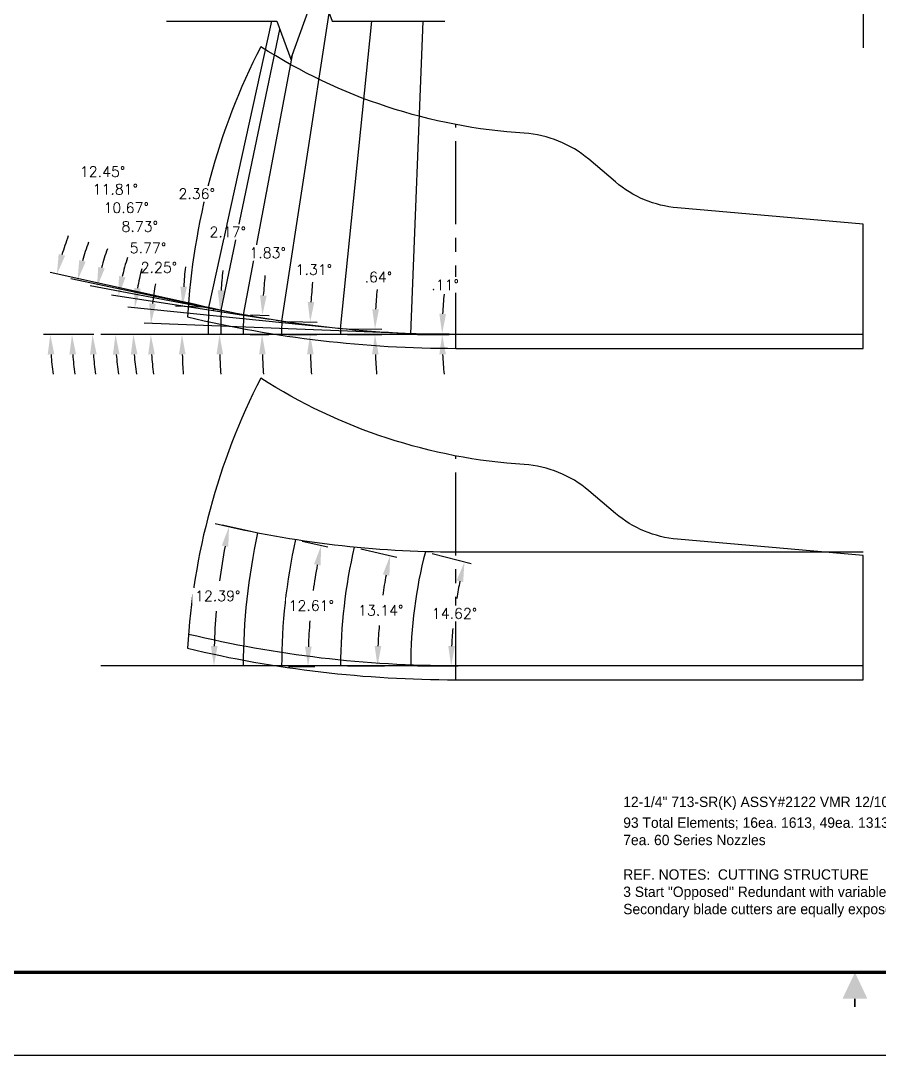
# Model space of a CAD drawing. Extents: x 34 to 102, y 11 to 33.
# Drawn here: x 77.45 to 85.22, y 10.99 to 20.35 of the extents above; entities that cross this region are included whole.
import ezdxf
from ezdxf.enums import TextEntityAlignment as Align

# ---------------------------------------------------------------- set-up
doc = ezdxf.new("R2010")
doc.units = 0
doc.header["$MEASUREMENT"] = 0
doc.header["$PDMODE"] = 35
doc.linetypes.add('CENTER2', pattern=[1.125, 0.75, -0.125, 0.125, -0.125])
doc.layers.get('0').update_dxf_attribs({"linetype": 'CONTINUOUS'})
doc.layers.get('Defpoints').update_dxf_attribs({"color": 10, "linetype": 'CONTINUOUS'})
for name, color, linetype in [('CLine', 5, 'CENTER2'), ('Dims', 4, 'CONTINUOUS'), ('TEXT', 3, 'CONTINUOUS'), ('Title Block', 7, 'CONTINUOUS')]:
    doc.layers.add(name, color=color, linetype=linetype)
doc.styles.add('RomanD', font='romand.shx', dxfattribs={"width": 0.9})
doc.styles.add('RomanS', font='romans')
doc.dimstyles.get("Standard").update_dxf_attribs({"dimtxt": 0.094, "dimasz": 0.18, "dimexe": 0.0625, "dimexo": 0.0625, "dimgap": 0.09, "dimtad": 0, "dimtih": 1, "dimtoh": 1, "dimdec": 4, "dimzin": 4, "dimdsep": 46, "dimtxsty": 'RomanS', "dimcen": 0.09, "dimazin": 1, "dimtfac": 1, "dimtdec": 4, "dimtofl": 0, "dimtmove": 0, "dimatfit": 1, "dimfxl": 1, "dimtfill": 1, "dimtolj": 1, "dimtzin": 0, "dimarcsym": 0})

# ---------------------------------------------------------------- blocks, each defined once
blk = doc.blocks.new('*D500')
at = {"layer": 'Defpoints', "color": 0, "transparency": 16777216}
for p in [(78.6272, 17.5446), (80.9294, 17.5211), (81.0294, 17.5171), (78.1732, 17.5111), (81.3876, 17.5111)]:
    blk.add_point(p, dxfattribs=at)
at = {"layer": 'Dims', "color": 0, "lineweight": -2, "transparency": 16777216}
blk.add_line((80.867, 17.5235), (78.5665, 17.6141), dxfattribs=at)
for start, end in [(169.67491, 173.71003), (184.03512, 188.07023)]:
    blk.add_arc((81.1834, 17.5111), 2.5564, start, end, dxfattribs=at)
at = {"layer": 'Dims', "color": 0, "transparency": 16777216}
for points in [[(78.6723, 17.7889), (78.6125, 17.7934), (78.629, 17.6117)], [(78.6034, 17.3301), (78.6633, 17.3322), (78.627, 17.5111)]]:
    blk.add_solid(points, dxfattribs=at)
at = {"layer": 'Dims', "color": 0, "transparency": 16777216, "insert": (78.7001, 18.1181), "char_height": 0.094, "attachment_point": 5, "style": 'RomanS', "bg_fill": 3, "box_fill_scale": 1.25, "bg_fill_color": 256, "bg_fill_true_color": 13158600, "bg_fill_transparency": 0}
blk.add_mtext('\\A1;2.25°', dxfattribs=at)
blk = doc.blocks.new('*D501')
at = {"layer": 'Defpoints', "color": 0, "transparency": 16777216}
for p in [(78.4709, 17.5914), (80.2951, 17.5686), (80.3946, 17.5586), (78.1732, 17.5111), (81.3876, 17.5111)]:
    blk.add_point(p, dxfattribs=at)
at = {"layer": 'Dims', "color": 0, "lineweight": -2, "transparency": 16777216}
blk.add_line((80.2329, 17.5749), (78.4195, 17.7581), dxfattribs=at)
for start, end in [(165.61873, 169.92521), (184.30648, 188.61297)]:
    blk.add_arc((80.8649, 17.5111), 2.3954, start, end, dxfattribs=at)
at = {"layer": 'Dims', "color": 0, "transparency": 16777216}
for points in [[(78.5362, 17.926), (78.4767, 17.9342), (78.4816, 17.7518)], [(78.4463, 17.3301), (78.5063, 17.3323), (78.4695, 17.5111)]]:
    blk.add_solid(points, dxfattribs=at)
at = {"layer": 'Dims', "color": 0, "transparency": 16777216, "insert": (78.6014, 18.295), "char_height": 0.094, "attachment_point": 5, "style": 'RomanS', "bg_fill": 3, "box_fill_scale": 1.25, "bg_fill_color": 256, "bg_fill_true_color": 13158600, "bg_fill_transparency": 0}
blk.add_mtext('\\A1;5.77°', dxfattribs=at)
blk = doc.blocks.new('*D502')
at = {"layer": 'Defpoints', "color": 0, "transparency": 16777216}
for p in [(78.31, 17.6273), (79.7629, 17.639), (79.8617, 17.6238), (78.1732, 17.5111), (81.3876, 17.5111)]:
    blk.add_point(p, dxfattribs=at)
at = {"layer": 'Dims', "color": 0, "lineweight": -2, "transparency": 16777216}
blk.add_line((79.7011, 17.6484), (78.2718, 17.868), dxfattribs=at)
for start, end in [(162.25015, 166.75835), (184.5082, 189.01641)]:
    blk.add_arc((80.5953, 17.5111), 2.2883, start, end, dxfattribs=at)
at = {"layer": 'Dims', "color": 0, "transparency": 16777216}
for points in [[(78.3974, 18.0295), (78.3385, 18.0409), (78.3336, 17.8585)], [(78.2842, 17.33), (78.3441, 17.3324), (78.3071, 17.5111)]]:
    blk.add_solid(points, dxfattribs=at)
at = {"layer": 'Dims', "color": 0, "transparency": 16777216, "insert": (78.5265, 18.4889), "char_height": 0.094, "attachment_point": 5, "style": 'RomanS', "bg_fill": 3, "box_fill_scale": 1.25, "bg_fill_color": 256, "bg_fill_true_color": 13158600, "bg_fill_transparency": 0}
blk.add_mtext('\\A1;8.73°', dxfattribs=at)
blk = doc.blocks.new('*D503')
at = {"layer": 'Defpoints', "color": 0, "transparency": 16777216}
for p in [(78.1044, 17.6549), (79.417, 17.6998), (79.5153, 17.6813), (78.1732, 17.5111), (81.3876, 17.5111)]:
    blk.add_point(p, dxfattribs=at)
at = {"layer": 'Dims', "color": 0, "lineweight": -2, "transparency": 16777216}
for p, q in [((79.3556, 17.7114), (78.0786, 17.952)), ((78.1107, 17.5111), (78.0374, 17.5111))]:
    blk.add_line(p, q, dxfattribs=at)
for start, end in [(160.42894, 164.87812), (184.44917, 188.89835)]:
    blk.add_arc((80.4185, 17.5111), 2.3186, start, end, dxfattribs=at)
at = {"layer": 'Dims', "color": 0, "transparency": 16777216}
for points in [[(78.2094, 18.1092), (78.1509, 18.1226), (78.14, 17.9405)], [(78.0769, 17.33), (78.1369, 17.3324), (78.0999, 17.5111)]]:
    blk.add_solid(points, dxfattribs=at)
at = {"layer": 'Dims', "color": 0, "transparency": 16777216, "insert": (78.404, 18.659), "char_height": 0.094, "attachment_point": 5, "style": 'RomanS', "bg_fill": 3, "box_fill_scale": 1.25, "bg_fill_color": 256, "bg_fill_true_color": 13158600, "bg_fill_transparency": 0}
blk.add_mtext('\\A1;10.67°', dxfattribs=at)
blk = doc.blocks.new('*D504')
at = {"layer": 'Defpoints', "color": 0, "transparency": 16777216}
for p in [(79.2145, 17.7411), (79.3124, 17.7206), (77.9191, 17.6759), (78.1732, 17.5111), (81.3876, 17.5111)]:
    blk.add_point(p, dxfattribs=at)
at = {"layer": 'Dims', "color": 0, "lineweight": -2, "transparency": 16777216}
for p, q in [((79.1534, 17.7539), (77.9031, 18.0154)), ((78.1107, 17.5111), (77.8509, 17.5111))]:
    blk.add_line(p, q, dxfattribs=at)
for start, end in [(159.59255, 163.88933), (184.29679, 188.59357)]:
    blk.add_arc((80.3142, 17.5111), 2.4008, start, end, dxfattribs=at)
at = {"layer": 'Dims', "color": 0, "transparency": 16777216}
for points in [[(78.0368, 18.17), (77.9786, 18.1845), (77.9642, 18.0026)], [(77.8902, 17.3301), (77.9501, 17.3323), (77.9134, 17.5111)]]:
    blk.add_solid(points, dxfattribs=at)
at = {"layer": 'Dims', "color": 0, "transparency": 16777216, "insert": (78.3053, 18.8257), "char_height": 0.094, "attachment_point": 5, "style": 'RomanS', "bg_fill": 3, "box_fill_scale": 1.25, "bg_fill_color": 256, "bg_fill_true_color": 13158600, "bg_fill_transparency": 0}
blk.add_mtext('\\A1;11.81°', dxfattribs=at)
blk = doc.blocks.new('*D505')
at = {"layer": 'Defpoints', "color": 0, "transparency": 16777216}
for p in [(80.9794, 17.5191), (80.9794, 17.5111), (81.2639, 17.5136), (85.0751, 17.5111)]:
    blk.add_point(p, dxfattribs=at)
at = {"layer": 'Dims', "color": 0, "lineweight": -2, "transparency": 16777216}
for p, q in [((81.0419, 17.519), (81.3264, 17.5184)), ((81.0419, 17.5111), (81.3264, 17.5111))]:
    blk.add_line(p, q, dxfattribs=at)
for start, end in [(174.47501, 177.18131), (182.70631, 185.41261)]:
    blk.add_arc((85.0751, 17.5111), 3.8112, start, end, dxfattribs=at)
at = {"layer": 'Dims', "color": 0, "transparency": 16777216}
for points in [[(81.2985, 17.6977), (81.2385, 17.6993), (81.2639, 17.5185)], [(81.2382, 17.3304), (81.2982, 17.3318), (81.2639, 17.5111)]]:
    blk.add_solid(points, dxfattribs=at)
at = {"layer": 'Dims', "color": 0, "transparency": 16777216, "insert": (81.2905, 17.9608), "char_height": 0.094, "attachment_point": 5, "style": 'RomanS', "bg_fill": 3, "box_fill_scale": 1.25, "bg_fill_color": 256, "bg_fill_true_color": 13158600, "bg_fill_transparency": 0}
blk.add_mtext('\\A1;.11°', dxfattribs=at)
blk = doc.blocks.new('*D506')
at = {"layer": 'Defpoints', "color": 0, "transparency": 16777216}
for p in [(80.3448, 17.5636), (80.6558, 17.5274), (80.3445, 17.5111), (85.0751, 17.5111)]:
    blk.add_point(p, dxfattribs=at)
at = {"layer": 'Dims', "color": 0, "lineweight": -2, "transparency": 16777216}
for p, q in [((80.4073, 17.5629), (80.7185, 17.5595)), ((80.407, 17.5111), (80.7183, 17.5111))]:
    blk.add_line(p, q, dxfattribs=at)
for start, end in [(174.69603, 177.02986), (182.33383, 184.66767)]:
    blk.add_arc((85.0751, 17.5111), 4.4193, start, end, dxfattribs=at)
at = {"layer": 'Dims', "color": 0, "transparency": 16777216}
for points in [[(80.6917, 17.7391), (80.6317, 17.741), (80.656, 17.5602)], [(80.6294, 17.3305), (80.6894, 17.3317), (80.6558, 17.5111)]]:
    blk.add_solid(points, dxfattribs=at)
at = {"layer": 'Dims', "color": 0, "transparency": 16777216, "insert": (80.6865, 18.0317), "char_height": 0.094, "attachment_point": 5, "style": 'RomanS', "bg_fill": 3, "box_fill_scale": 1.25, "bg_fill_color": 256, "bg_fill_true_color": 13158600, "bg_fill_transparency": 0}
blk.add_mtext('\\A1;.64°', dxfattribs=at)
blk = doc.blocks.new('*D507')
at = {"layer": 'Defpoints', "color": 0, "transparency": 16777216}
for p in [(79.8123, 17.6314), (80.0683, 17.5492), (79.8109, 17.5111), (85.0751, 17.5111)]:
    blk.add_point(p, dxfattribs=at)
at = {"layer": 'Dims', "color": 0, "lineweight": -2, "transparency": 16777216}
for p, q in [((79.8748, 17.6299), (80.1319, 17.6241)), ((79.8734, 17.5111), (80.1306, 17.5111))]:
    blk.add_line(p, q, dxfattribs=at)
for start, end in [(174.57082, 176.63071), (182.05989, 184.11978)]:
    blk.add_arc((85.0751, 17.5111), 5.007, start, end, dxfattribs=at)
at = {"layer": 'Dims', "color": 0, "transparency": 16777216}
for points in [[(80.1068, 17.8041), (80.0468, 17.8066), (80.0694, 17.6255)], [(80.0414, 17.3306), (80.1014, 17.3316), (80.0681, 17.5111)]]:
    blk.add_solid(points, dxfattribs=at)
at = {"layer": 'Dims', "color": 0, "transparency": 16777216, "insert": (80.1028, 18.0991), "char_height": 0.094, "attachment_point": 5, "style": 'RomanS', "bg_fill": 3, "box_fill_scale": 1.25, "bg_fill_color": 256, "bg_fill_true_color": 13158600, "bg_fill_transparency": 0}
blk.add_mtext('\\A1;1.31°', dxfattribs=at)
blk = doc.blocks.new('*D508')
at = {"layer": 'Defpoints', "color": 0, "transparency": 16777216}
for p in [(79.4662, 17.6905), (79.6341, 17.5691), (79.4633, 17.5111), (85.0751, 17.5111)]:
    blk.add_point(p, dxfattribs=at)
at = {"layer": 'Dims', "color": 0, "lineweight": -2, "transparency": 16777216}
for p, q in [((79.5286, 17.6885), (79.6991, 17.6831)), ((79.5258, 17.5111), (79.6963, 17.5111))]:
    blk.add_line(p, q, dxfattribs=at)
for start, end in [(174.37633, 176.2718), (181.89547, 183.79093)]:
    blk.add_arc((85.0751, 17.5111), 5.4413, start, end, dxfattribs=at)
at = {"layer": 'Dims', "color": 0, "transparency": 16777216}
for points in [[(79.6753, 17.8634), (79.6154, 17.8663), (79.6366, 17.6851)], [(79.6068, 17.3306), (79.6668, 17.3316), (79.6338, 17.5111)]]:
    blk.add_solid(points, dxfattribs=at)
at = {"layer": 'Dims', "color": 0, "transparency": 16777216, "insert": (79.6844, 18.2509), "char_height": 0.094, "attachment_point": 5, "style": 'RomanS', "bg_fill": 3, "box_fill_scale": 1.25, "bg_fill_color": 256, "bg_fill_true_color": 13158600, "bg_fill_transparency": 0}
blk.add_mtext('\\A1;1.83°', dxfattribs=at)
blk = doc.blocks.new('*D509')
at = {"layer": 'Defpoints', "color": 0, "transparency": 16777216}
for p in [(79.2635, 17.7308), (79.2493, 17.5845), (79.2593, 17.5111), (85.0751, 17.5111)]:
    blk.add_point(p, dxfattribs=at)
at = {"layer": 'Dims', "color": 0, "lineweight": -2, "transparency": 16777216}
for p, q in [((79.201, 17.7332), (79.1905, 17.7336)), ((79.1968, 17.5111), (79.1863, 17.5111))]:
    blk.add_line(p, q, dxfattribs=at)
for start, end in [(174.294, 176.0642), (181.7702, 183.5404)]:
    blk.add_arc((85.0751, 17.5111), 5.8263, start, end, dxfattribs=at)
at = {"layer": 'Dims', "color": 0, "transparency": 16777216}
for points in [[(79.2925, 17.9094), (79.2326, 17.9126), (79.253, 17.7312)], [(79.2216, 17.3306), (79.2816, 17.3316), (79.2488, 17.5111)]]:
    blk.add_solid(points, dxfattribs=at)
at = {"layer": 'Dims', "color": 0, "transparency": 16777216, "insert": (79.3233, 18.4397), "char_height": 0.094, "attachment_point": 5, "style": 'RomanS', "bg_fill": 3, "box_fill_scale": 1.25, "bg_fill_color": 256, "bg_fill_true_color": 13158600, "bg_fill_transparency": 0}
blk.add_mtext('\\A1;2.17°', dxfattribs=at)
blk = doc.blocks.new('*D558')
at = {"layer": 'Defpoints', "color": 0, "transparency": 16777216}
for p in [(79.1019, 17.7659), (79.1995, 17.7443), (77.7241, 17.6948), (78.1732, 17.5111), (81.3876, 17.5111)]:
    blk.add_point(p, dxfattribs=at)
at = {"layer": 'Dims', "color": 0, "lineweight": -2, "transparency": 16777216}
for p, q in [((79.0409, 17.7793), (77.7161, 18.0718)), ((78.1107, 17.5111), (77.6549, 17.5111))]:
    blk.add_line(p, q, dxfattribs=at)
for start, end in [(159.42173, 163.48542), (184.06369, 188.12739)]:
    blk.add_arc((80.2558, 17.5111), 2.5384, start, end, dxfattribs=at)
at = {"layer": 'Dims', "color": 0, "transparency": 16777216}
for points in [[(77.8512, 18.2251), (77.7931, 18.2401), (77.7771, 18.0584)], [(77.6938, 17.3301), (77.7538, 17.3322), (77.7174, 17.5111)]]:
    blk.add_solid(points, dxfattribs=at)
at = {"layer": 'Dims', "color": 0, "transparency": 16777216, "insert": (78.1896, 18.9856), "char_height": 0.094, "attachment_point": 5, "style": 'RomanS', "bg_fill": 3, "box_fill_scale": 1.25, "bg_fill_color": 256, "bg_fill_true_color": 13158600, "bg_fill_transparency": 0}
blk.add_mtext('\\A1;12.45°', dxfattribs=at)
blk = doc.blocks.new('*D559')
at = {"layer": 'Defpoints', "color": 0, "transparency": 16777216}
for p in [(79.1507, 17.7551), (78.9097, 17.5957), (79.1457, 17.5111), (85.0751, 17.5111)]:
    blk.add_point(p, dxfattribs=at)
at = {"layer": 'Dims', "color": 0, "lineweight": -2, "transparency": 16777216}
for p, q in [((79.0883, 17.7577), (78.8519, 17.7674)), ((79.0832, 17.5111), (78.8466, 17.5111))]:
    blk.add_line(p, q, dxfattribs=at)
for start, end in [(174.29617, 175.96883), (181.67266, 183.34532)]:
    blk.add_arc((85.0751, 17.5111), 6.166, start, end, dxfattribs=at)
at = {"layer": 'Dims', "color": 0, "transparency": 16777216}
for points in [[(78.9543, 17.9429), (78.8944, 17.9462), (78.9143, 17.7648)], [(78.8817, 17.3307), (78.9417, 17.3315), (78.9091, 17.5111)]]:
    blk.add_solid(points, dxfattribs=at)
at = {"layer": 'Dims', "color": 0, "transparency": 16777216, "insert": (79.0422, 18.7854), "char_height": 0.094, "attachment_point": 5, "style": 'RomanS', "bg_fill": 3, "box_fill_scale": 1.25, "bg_fill_color": 256, "bg_fill_true_color": 13158600, "bg_fill_transparency": 0}
blk.add_mtext('\\A1;2.36°', dxfattribs=at)
blk = doc.blocks.new('*D595')
at = {"layer": 'Defpoints', "color": 0, "transparency": 16777216}
for p in [(81.1121, 15.5451), (81.3989, 15.1427), (80.9794, 14.511), (85.0751, 14.511)]:
    blk.add_point(p, dxfattribs=at)
at = {"layer": 'Dims', "color": 0, "lineweight": -2, "transparency": 16777216}
for p, q in [((81.1725, 15.5293), (81.5263, 15.437)), ((81.0419, 14.511), (81.4075, 14.511))]:
    blk.add_line(p, q, dxfattribs=at)
for start, end in [(168.14114, 170.56082), (174.80509, 177.23486)]:
    blk.add_arc((85.0751, 14.511), 3.7301, start, end, dxfattribs=at)
at = {"layer": 'Dims', "color": 0, "transparency": 16777216}
for points in [[(81.3954, 15.2845), (81.4538, 15.2707), (81.4658, 15.4528)], [(81.3793, 14.6903), (81.3193, 14.6917), (81.345, 14.511)]]:
    blk.add_solid(points, dxfattribs=at)
at = {"layer": 'Dims', "color": 0, "transparency": 16777216, "insert": (81.3753, 14.9858), "char_height": 0.094, "attachment_point": 5, "style": 'RomanS', "bg_fill": 3, "box_fill_scale": 1.25, "bg_fill_color": 256, "bg_fill_true_color": 13158600, "bg_fill_transparency": 0}
blk.add_mtext('\\A1;14.62°', dxfattribs=at)
blk = doc.blocks.new('*D596')
at = {"layer": 'Defpoints', "color": 0, "transparency": 16777216}
for p in [(80.4684, 15.5864), (80.7302, 15.1805), (80.3445, 14.511), (85.0751, 14.511)]:
    blk.add_point(p, dxfattribs=at)
at = {"layer": 'Dims', "color": 0, "lineweight": -2, "transparency": 16777216}
for p, q in [((80.5293, 15.5722), (80.8549, 15.4961)), ((80.407, 14.511), (80.7414, 14.511))]:
    blk.add_line(p, q, dxfattribs=at)
for start, end in [(169.20713, 171.62962), (175.2249, 177.65388)]:
    blk.add_arc((85.0751, 14.511), 4.3962, start, end, dxfattribs=at)
at = {"layer": 'Dims', "color": 0, "transparency": 16777216}
for points in [[(80.7273, 15.3405), (80.786, 15.328), (80.794, 15.5104)], [(80.7126, 14.6904), (80.6526, 14.6916), (80.6789, 14.511)]]:
    blk.add_solid(points, dxfattribs=at)
at = {"layer": 'Dims', "color": 0, "transparency": 16777216, "insert": (80.7078, 15.014), "char_height": 0.094, "attachment_point": 5, "style": 'RomanS', "bg_fill": 3, "box_fill_scale": 1.25, "bg_fill_color": 256, "bg_fill_true_color": 13158600, "bg_fill_transparency": 0}
blk.add_mtext('\\A1;13.14°', dxfattribs=at)
blk = doc.blocks.new('*D597')
at = {"layer": 'Defpoints', "color": 0, "transparency": 16777216}
for p in [(79.9366, 15.6544), (80.1028, 15.2401), (79.8109, 14.5051), (85.0751, 14.511)]:
    blk.add_point(p, dxfattribs=at)
at = {"layer": 'Dims', "color": 0, "lineweight": -2, "transparency": 16777216}
for p, q in [((79.9976, 15.6408), (80.2306, 15.5889)), ((79.8734, 14.5052), (80.1122, 14.5054))]:
    blk.add_line(p, q, dxfattribs=at)
for start, end in [(169.50817, 172.18645), (175.3294, 178.0124)]:
    blk.add_arc((85.0751, 14.511), 5.0254, start, end, dxfattribs=at)
at = {"layer": 'Dims', "color": 0, "transparency": 16777216}
for points in [[(80.1043, 15.4321), (80.1631, 15.4202), (80.1696, 15.6025)], [(80.0827, 14.6848), (80.0227, 14.6858), (80.0497, 14.5054)]]:
    blk.add_solid(points, dxfattribs=at)
at = {"layer": 'Dims', "color": 0, "transparency": 16777216, "insert": (80.0794, 15.0572), "char_height": 0.094, "attachment_point": 5, "style": 'RomanS', "bg_fill": 3, "box_fill_scale": 1.25, "bg_fill_color": 256, "bg_fill_true_color": 13158600, "bg_fill_transparency": 0}
blk.add_mtext('\\A1;12.61°', dxfattribs=at)
blk = doc.blocks.new('*D598')
at = {"layer": 'Defpoints', "color": 0, "transparency": 16777216}
for p in [(79.5939, 15.7148), (79.259, 15.3551), (79.4633, 14.511), (85.0751, 14.511)]:
    blk.add_point(p, dxfattribs=at)
at = {"layer": 'Dims', "color": 0, "lineweight": -2, "transparency": 16777216}
for p, q in [((79.5329, 15.7282), (79.2738, 15.7851)), ((79.4008, 14.511), (79.1356, 14.511))]:
    blk.add_line(p, q, dxfattribs=at)
for start, end in [(169.36848, 172.46148), (175.14867, 178.24509)]:
    blk.add_arc((85.0751, 14.511), 5.877, start, end, dxfattribs=at)
at = {"layer": 'Dims', "color": 0, "transparency": 16777216}
for points in [[(79.2696, 15.6013), (79.3283, 15.5893), (79.3349, 15.7717)], [(79.2308, 14.6906), (79.1708, 14.6915), (79.1981, 14.511)]]:
    blk.add_solid(points, dxfattribs=at)
at = {"layer": 'Dims', "color": 0, "transparency": 16777216, "insert": (79.2324, 15.1451), "char_height": 0.094, "attachment_point": 5, "style": 'RomanS', "bg_fill": 3, "box_fill_scale": 1.25, "bg_fill_color": 256, "bg_fill_true_color": 13158600, "bg_fill_transparency": 0}
blk.add_mtext('\\A1;12.39°', dxfattribs=at)
blk = doc.blocks.new('COT_Dblock')
at = {"layer": 'Title Block', "color": 8}
blk.add_lwpolyline([(0, 0), (34, 0), (34, 22), (0, 22)], close=True, dxfattribs=at)
at = {"layer": 'Title Block', "const_width": 0.03}
blk.add_lwpolyline([(33.13, 21.25), (0.87, 21.25), (0.87, 0.75), (33.13, 0.75)], close=True, dxfattribs=at)
at = {"layer": 'Title Block', "const_width": 0.015}
blk.add_lwpolyline([(17, 0.4375), (17, 0.5125)], dxfattribs=at)
at = {"layer": 'Title Block'}
blk.add_solid([(16.8875, 0.5125), (17.1125, 0.5125), (17, 0.75)], dxfattribs=at)
at = {"layer": 'Title Block', "color": 1, "style": 'RomanS', "flags": 8}
for tag, p in [('FNAME', (0.62, 3.75)), ('REVDATE', (0.62, 2.25)), ('USER', (0.62, 0.75))]:
    blk.add_attdef(tag, text='', height=0.047, rotation=90, dxfattribs=at).set_placement(p, align=Align.BOTTOM_LEFT)
at = {"layer": 'Title Block', "color": 3, "style": 'RomanS', "flags": 8}
blk.add_attdef('DRAWN', text='', height=0.11, dxfattribs=at).set_placement((28.7003, 1.9844), align=Align.MIDDLE_CENTER)
for tag, p in [('DDATE', (28.3559, 1.6718)), ('CHECK', (28.3559, 1.406)), ('MATRL', (28.3559, 1.1487)), ('PDATE', (28.3559, 0.8829)), ('SCALE', (29.8959, 0.8555)), ('SHEET', (32.0053, 0.8555))]:
    blk.add_attdef(tag, text='', height=0.094, dxfattribs=at).set_placement(p, align=Align.MIDDLE_LEFT)
at = {"layer": 'Title Block', "color": 3, "style": 'RomanD', "width": 0.9, "flags": 8}
for tag, height, p in [('TITL1', 0.125, (31.337, 1.6835)), ('TITL2', 0.094, (31.337, 1.5143)), ('TITL3', 0.094, (31.337, 1.3739))]:
    blk.add_attdef(tag, text='', height=height, dxfattribs=at).set_placement(p, align=Align.MIDDLE_CENTER)
at = {"layer": 'Title Block', "color": 3, "style": 'RomanS', "flags": 8}
for tag, p in [('FSCM#', (30.3372, 1.1213)), ('DWG#', (31.8095, 1.1213)), ('REV#', (32.9697, 1.1213))]:
    blk.add_attdef(tag, text='', height=0.094, dxfattribs=at).set_placement(p, align=Align.TOP_CENTER)

msp = doc.modelspace()

# ---------------------------------------------------------------- linework, layer by layer
at = {"color": 0}
for p, q in [((81.38759, 17.51107), (78.17317, 17.51107)), ((81.38759, 14.51104), (78.17317, 14.51104))]:
    msp.add_line(p, q, dxfattribs=at)
at = {"linetype": 'Continuous', "flags": 128}
msp.add_lwpolyline([(78.76791, 20.348), (79.76791, 20.348), (79.89291, 20.00456), (80.14291, 20.69143), (80.26791, 20.348), (81.28877, 20.348)], dxfattribs=at)
at = {"color": 0, "flags": 128}
msp.add_lwpolyline([(82.00684, 19.33371, -0.1275233), (79.62252, 20.1169, 0.1045794), (78.95975, 17.67061, 0.0583998), (81.38759, 17.38607), (85.07509, 17.38607), (85.07509, 18.51107), (83.39269, 18.65826, -0.1555479), (82.83218, 18.89253), (82.59085, 19.09767, 0.1615894)], format="xyb", close=True, dxfattribs=at)
at = {"layer": 'CLine'}
for p, q in [((85.07509, 29.73208), (85.07509, 20.10708)), ((81.38759, 17.38607), (81.38759, 19.41225)), ((81.38759, 14.38604), (81.38759, 16.41222))]:
    msp.add_line(p, q, dxfattribs=at)
at = {"layer": 'CLine', "color": 1, "linetype": 'Continuous', "flags": 128}
for points in [[(85.07509, 17.51107), (81.38759, 17.51107, -0.0589088), (78.96818, 17.79711)], [(85.07509, 15.54104), (81.38759, 15.54104, -0.0589088), (79.20837, 15.79868, -0.0589088)], [(85.07509, 14.51104), (81.38759, 14.51104, -0.0589088), (78.96818, 14.79708)]]:
    msp.add_lwpolyline(points, format="xyb", dxfattribs=at)
at = {"layer": 'Dims'}
for p, q in [((79.81227, 17.63137), (80.24097, 20.42202)), ((80.34484, 17.56361), (80.62611, 20.348)), ((80.97939, 17.51911), (81.09078, 20.348)), ((79.26348, 17.73084), (79.79521, 20.273)), ((79.46615, 17.69055), (79.91228, 20.05777)), ((79.31242, 17.7206), (79.21454, 17.74107)), ((79.51529, 17.68129), (79.41702, 17.69981)), ((79.86169, 17.62377), (79.76285, 17.63896)), ((80.39459, 17.55858), (80.29509, 17.56863)), ((81.02935, 17.51714), (80.92943, 17.52107))]:
    msp.add_line(p, q, dxfattribs=at)
for centre, radius, start, end in [((85.07509, 17.51107), 5.81576, 177.834399, 180), ((85.07509, 17.51107), 5.61181, 178.167263, 180), ((85.07509, 17.51107), 5.26419, 178.690603, 180), ((85.07509, 17.51107), 4.73054, 179.363698, 180), ((85.07509, 17.51107), 4.09571, 179.88762, 180), ((85.07509, 14.51104), 5.61181, 167.613569, 180), ((85.07509, 14.51104), 5.26419, 167.455839, 180.064725), ((85.07509, 14.51104), 4.73054, 166.861018, 180), ((85.07509, 14.51104), 4.09571, 165.375998, 180)]:
    msp.add_arc(centre, radius, start, end, dxfattribs=at)

# ---------------------------------------------------------------- texts
at = {"layer": 'TEXT', "insert": (82.90288, 13.32733), "char_height": 0.09375, "width": 8.4192095, "attachment_point": 1}
msp.add_mtext('\\A1;12-1/4" 713-SR(K) ASSY#2122 VMR 12/10/15\\P93 Total Elements; 16ea. 1613, 49ea. 1313, 28ea. {\\H0.7x;\\S1/2;}"PDC Knuckle \\P7ea. 60 Series Nozzles\\P\\PREF. NOTES:  CUTTING STRUCTURE\\P3 Start "Opposed" Redundant with variable exposure.  \\PSecondary blade cutters are equally exposed.', dxfattribs=at)

# ---------------------------------------------------------------- next in the draw order: dimensions: what is measured, and where the dimension line sits
at = {"layer": 'Dims'}
dim = msp.add_angular_dim_2l(base=(78.62723, 17.54461), line1=((81.38759, 17.51107), (78.17317, 17.51107)), line2=((81.02935, 17.51714), (80.92943, 17.52107)), dimstyle='Standard', dxfattribs=at)
dim.commit()
dim.dimension.update_dxf_attribs({"geometry": '*D500', "text_midpoint": (78.70013, 18.11811), "dimtype": 162})

# ---------------------------------------------------------------- next in the draw order: dimensions: what is measured, and where the dimension line sits
dim = msp.add_angular_dim_2l(base=(78.47086, 17.59144), line1=((81.38759, 17.51107), (78.17317, 17.51107)), line2=((80.39459, 17.55858), (80.29509, 17.56863)), dimstyle='Standard', dxfattribs=at)
dim.commit()
dim.dimension.update_dxf_attribs({"geometry": '*D501', "text_midpoint": (78.60142, 18.295), "dimtype": 162})

# ---------------------------------------------------------------- next in the draw order: dimensions: what is measured, and where the dimension line sits
dim = msp.add_angular_dim_2l(base=(78.310041, 17.627286), line1=((81.38759, 17.511072), (78.173174, 17.511072)), line2=((79.861694, 17.623774), (79.762853, 17.638958)), dimstyle='Standard', dxfattribs=at)
dim.commit()
dim.dimension.update_dxf_attribs({"geometry": '*D502', "text_midpoint": (78.526536, 18.488899), "dimtype": 162})

# ---------------------------------------------------------------- next in the draw order: dimensions: what is measured, and where the dimension line sits
dim = msp.add_angular_dim_2l(base=(78.10436, 17.65494), line1=((81.38759, 17.51107), (78.17317, 17.51107)), line2=((79.51529, 17.68129), (79.41702, 17.69981)), dimstyle='Standard', dxfattribs=at)
dim.commit()
dim.dimension.update_dxf_attribs({"geometry": '*D503', "text_midpoint": (78.404, 18.65899), "dimtype": 162})

# ---------------------------------------------------------------- next in the draw order: dimensions: what is measured, and where the dimension line sits
dim = msp.add_angular_dim_2l(base=(77.91905, 17.67595), line1=((81.38759, 17.51107), (78.17317, 17.51107)), line2=((79.31242, 17.7206), (79.21454, 17.74107)), dimstyle='Standard', dxfattribs=at)
dim.commit()
dim.dimension.update_dxf_attribs({"geometry": '*D504', "text_midpoint": (78.30529, 18.82567), "dimtype": 162})

# ---------------------------------------------------------------- next in the draw order: dimensions: what is measured, and where the dimension line sits
dim = msp.add_angular_dim_3p(base=(81.26392, 17.51356), center=(85.07509, 17.51107), p1=(80.97939, 17.51911), p2=(80.97938, 17.51107), dimstyle='Standard', dxfattribs=at)
dim.commit()
dim.dimension.update_dxf_attribs({"geometry": '*D505', "text_midpoint": (81.29055, 17.96084), "dimtype": 165})

# ---------------------------------------------------------------- next in the draw order: dimensions: what is measured, and where the dimension line sits
dim = msp.add_angular_dim_3p(base=(80.6558, 17.52743), center=(85.07509, 17.51107), p1=(80.34484, 17.56361), p2=(80.34455, 17.51107), dimstyle='Standard', dxfattribs=at)
dim.commit()
dim.dimension.update_dxf_attribs({"geometry": '*D506', "text_midpoint": (80.68654, 18.03166), "dimtype": 165})

# ---------------------------------------------------------------- next in the draw order: dimensions: what is measured, and where the dimension line sits
dim = msp.add_angular_dim_3p(base=(80.06828, 17.54921), center=(85.07509, 17.51107), p1=(79.81227, 17.63137), p2=(79.8109, 17.51107), dimstyle='Standard', dxfattribs=at)
dim.commit()
dim.dimension.update_dxf_attribs({"geometry": '*D507', "text_midpoint": (80.10278, 18.09911), "dimtype": 165})

# ---------------------------------------------------------------- next in the draw order: dimensions: what is measured, and where the dimension line sits
dim = msp.add_angular_dim_3p(base=(79.63415, 17.56909), center=(85.07509, 17.51107), p1=(79.46615, 17.69055), p2=(79.46328, 17.51107), dimstyle='Standard', dxfattribs=at)
dim.commit()
dim.dimension.update_dxf_attribs({"geometry": '*D508', "text_midpoint": (79.68436, 18.25086), "dimtype": 165})

# ---------------------------------------------------------------- next in the draw order: dimensions: what is measured, and where the dimension line sits
dim = msp.add_angular_dim_3p(base=(79.24929, 17.58447), center=(85.07509, 17.51107), p1=(79.26348, 17.73084), p2=(79.25933, 17.51107), dimstyle='Standard', dxfattribs=at)
dim.commit()
dim.dimension.update_dxf_attribs({"geometry": '*D509', "text_midpoint": (79.32331, 18.43971), "dimtype": 165})

# ---------------------------------------------------------------- next in the draw order: linework, layer by layer
for p, q in [((79.15071, 17.75508), (79.72322, 20.348)), ((79.10189, 17.76586), (79.19954, 17.7443))]:
    msp.add_line(p, q, dxfattribs=at)
msp.add_arc((85.07509, 17.51107), 5.9294, 177.641488, 180, dxfattribs=at)

# ---------------------------------------------------------------- next in the draw order: dimensions: what is measured, and where the dimension line sits
dim = msp.add_angular_dim_2l(base=(77.72407, 17.69479), line1=((81.38759, 17.51107), (78.17317, 17.51107)), line2=((79.10189, 17.76586), (79.19954, 17.7443)), dimstyle='Standard', dxfattribs=at)
dim.commit()
dim.dimension.update_dxf_attribs({"geometry": '*D558', "text_midpoint": (78.18956, 18.98555), "dimtype": 162})

# ---------------------------------------------------------------- next in the draw order: dimensions: what is measured, and where the dimension line sits
dim = msp.add_angular_dim_3p(base=(78.90967, 17.59567), center=(85.07509, 17.51107), p1=(79.15071, 17.75508), p2=(79.14569, 17.51107), dimstyle='Standard', dxfattribs=at)
dim.commit()
dim.dimension.update_dxf_attribs({"geometry": '*D559', "text_midpoint": (79.04222, 18.78545), "dimtype": 165})

# ---------------------------------------------------------------- next in the draw order: linework, layer by layer
at = {"color": 0, "flags": 128}
msp.add_lwpolyline([(82.00684, 16.33368, -0.1275233), (79.62252, 17.11687, 0.1045794), (78.95975, 14.67058, 0.0583998), (81.38759, 14.38604), (85.07509, 14.38604), (85.07509, 15.51104), (83.39269, 15.65823, -0.1555479), (82.83218, 15.8925), (82.59085, 16.09763, 0.1615894)], format="xyb", close=True, dxfattribs=at)

# ---------------------------------------------------------------- next in the draw order: dimensions: what is measured, and where the dimension line sits
at = {"layer": 'Dims'}
dim = msp.add_angular_dim_3p(base=(81.39886, 15.14269), center=(85.07509, 14.51104), p1=(81.11207, 15.5451), p2=(80.97938, 14.51104), dimstyle='Standard', dxfattribs=at)
dim.commit()
dim.dimension.update_dxf_attribs({"geometry": '*D595', "text_midpoint": (81.37532, 14.98578)})

# ---------------------------------------------------------------- next in the draw order: dimensions: what is measured, and where the dimension line sits
dim = msp.add_angular_dim_3p(base=(80.73018, 15.18051), center=(85.07509, 14.51104), p1=(80.46839, 15.58636), p2=(80.34455, 14.51104), dimstyle='Standard', dxfattribs=at)
dim.commit()
dim.dimension.update_dxf_attribs({"geometry": '*D596', "text_midpoint": (80.70777, 15.014)})

# ---------------------------------------------------------------- next in the draw order: dimensions: what is measured, and where the dimension line sits
dim = msp.add_angular_dim_3p(base=(80.10284, 15.24007), center=(85.07509, 14.51104), p1=(79.93656, 15.65438), p2=(79.8109, 14.50509), dimstyle='Standard', dxfattribs=at)
dim.commit()
dim.dimension.update_dxf_attribs({"geometry": '*D597', "text_midpoint": (80.07945, 15.05724)})

# ---------------------------------------------------------------- next in the draw order: dimensions: what is measured, and where the dimension line sits
dim = msp.add_angular_dim_3p(base=(79.259, 15.35512), center=(85.07509, 14.51104), p1=(79.59391, 15.7148), p2=(79.46328, 14.51104), dimstyle='Standard', dxfattribs=at)
dim.commit()
dim.dimension.update_dxf_attribs({"geometry": '*D598', "text_midpoint": (79.23236, 15.14506)})

# ---------------------------------------------------------------- next in the draw order: block references
at = {"layer": 'Title Block'}
msp.add_blockref('COT_Dblock', (68, 10.98594), dxfattribs=at)

doc.saveas('drawing.dxf')
